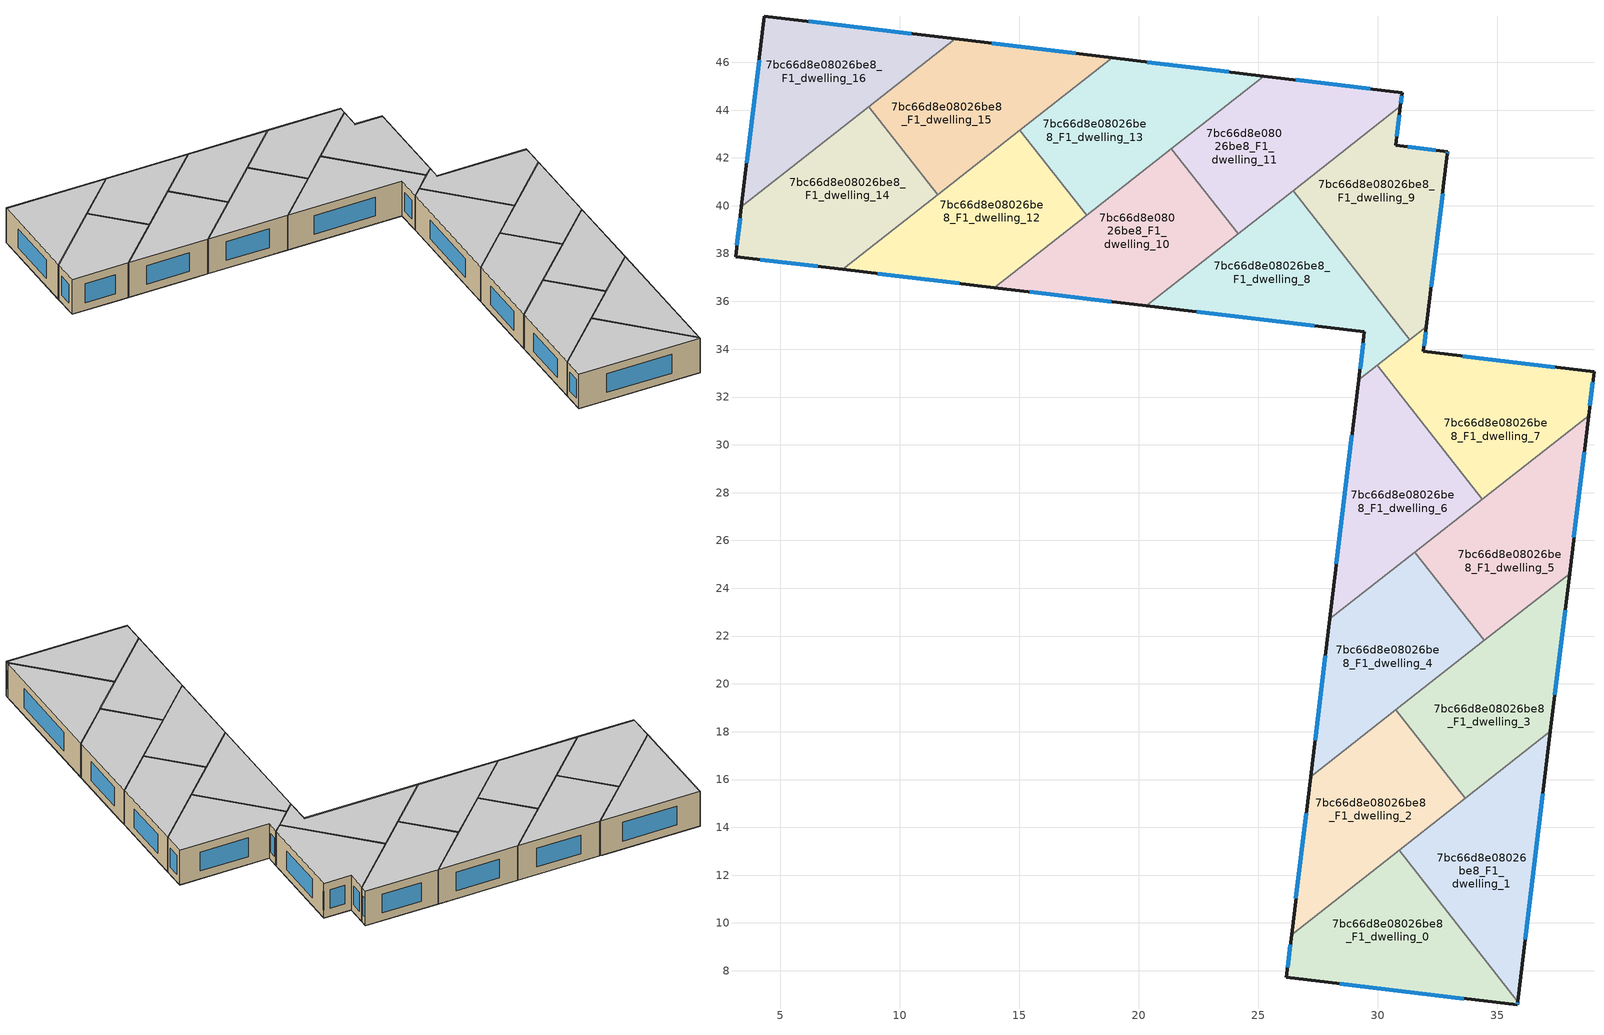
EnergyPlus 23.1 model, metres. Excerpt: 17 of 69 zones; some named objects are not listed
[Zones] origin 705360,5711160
7bc66d8e08026be8_F1_dwelling_0
 floor to 7bc66d8e08026be8_F0_dwelling_0 (EU_floor_Construction): 35.84,6.57 35.85,6.67 31.03,12.81 26.35,9.14 26.18,7.74 z3
 floor to 7bc66d8e08026be8_F0_dwelling_2 (EU_floor_Construction): 31.05,12.83 30.89,13.04 26.4,9.51 26.35,9.14 z3
 floor to 7bc66d8e08026be8_F0_dwelling_1 (EU_floor_Construction): 35.85,6.67 35.86,6.72 31.05,12.83 31.03,12.81 z3
 wall outside (EU_wall_Construction): 35.86,6.71 35.84,6.57 26.18,7.74 26.4,9.51 z3:6
 wall to 7bc66d8e08026be8_F1_dwelling_1 (EU_wall_Construction): 30.89,13.04 35.86,6.71 z3:6
 wall to 7bc66d8e08026be8_F1_dwelling_2 (EU_wall_Construction): 26.4,9.51 30.89,13.04 z3:6
 window (EU_Window_Construction): 35.85,6.68 35.84,6.6 / 33.6,6.84 28.42,7.47 / 26.23,8.15 26.35,9.1 z3.69:5.31
 ceiling to 7bc66d8e08026be8_F2_dwelling_0 (EU_floor_Construction): 30.89,13.04 35.86,6.71 35.84,6.57 26.18,7.74 26.4,9.51 z6
7bc66d8e08026be8_F1_dwelling_1
 floor to 7bc66d8e08026be8_F0_dwelling_1 (EU_floor_Construction): 35.86,6.72 37.18,17.64 31.05,12.83 z3
 floor to 7bc66d8e08026be8_F0_dwelling_3 (EU_floor_Construction): 37.18,17.64 37.22,18.01 33.35,14.97 33.51,14.77 z3
 floor to 7bc66d8e08026be8_F0_dwelling_2 (EU_floor_Construction): 33.51,14.77 33.35,14.97 30.89,13.04 31.05,12.83 z3
 wall outside (EU_wall_Construction): 37.22,18.01 35.86,6.71 z3:6
 wall to 7bc66d8e08026be8_F1_dwelling_3 (EU_wall_Construction): 33.66,15.21 37.22,18.01 z3:6
 wall to 7bc66d8e08026be8_F1_dwelling_2 (EU_wall_Construction): 30.89,13.04 33.66,15.21 z3:6
 window (EU_Window_Construction): 36.91,15.4 36.17,9.33 z3.69:5.31
 ceiling to 7bc66d8e08026be8_F2_dwelling_1 (EU_floor_Construction): 37.22,18.01 35.86,6.71 30.89,13.04 z6
7bc66d8e08026be8_F1_dwelling_10
 floor to 7bc66d8e08026be8_F0_dwelling_11 (EU_floor_Construction): 23.03,39.07 20.78,41.93 13.96,36.58 19.08,35.96 z3
 floor to 7bc66d8e08026be8_F0_dwelling_12 (EU_floor_Construction): 23.62,39.53 21.37,42.39 20.78,41.93 23.03,39.07 z3
 floor to 7bc66d8e08026be8_F0_dwelling_9 (EU_floor_Construction): 24.16,38.83 23.62,39.53 19.08,35.96 20.33,35.81 z3
 wall outside (EU_wall_Construction): 20.33,35.81 13.96,36.58 z3:6
 wall to 7bc66d8e08026be8_F1_dwelling_11 (EU_wall_Construction): 21.37,42.39 24.17,38.83 z3:6
 wall to 7bc66d8e08026be8_F1_dwelling_12 (EU_wall_Construction): 13.96,36.58 17.82,39.6 z3:6
 wall to 7bc66d8e08026be8_F1_dwelling_8 (EU_wall_Construction): 24.17,38.83 20.33,35.81 z3:6
 wall to 7bc66d8e08026be8_F1_dwelling_13 (EU_wall_Construction): 17.82,39.6 21.37,42.39 z3:6
 window (EU_Window_Construction): 18.86,35.99 15.44,36.4 z3.69:5.31
 ceiling to 7bc66d8e08026be8_F2_dwelling_10 (EU_floor_Construction): 21.37,42.39 24.17,38.83 20.33,35.81 13.96,36.58 z6
7bc66d8e08026be8_F1_dwelling_11
 floor to 7bc66d8e08026be8_F0_dwelling_12 (EU_floor_Construction): 30.34,44.81 25.23,45.42 21.37,42.39 23.62,39.53 z3
 floor to 7bc66d8e08026be8_F0_dwelling_10 (EU_floor_Construction): 30.95,44.15 31.02,44.73 30.34,44.81 25.66,41.13 26.2,40.43 z3
 floor to 7bc66d8e08026be8_F0_dwelling_9 (EU_floor_Construction): 26.2,40.43 25.66,41.13 23.62,39.53 24.16,38.83 z3
 wall outside (EU_wall_Construction): 25.23,45.42 31.02,44.73 30.95,44.15 z3:6
 wall to 7bc66d8e08026be8_F1_dwelling_13 (EU_wall_Construction): 21.37,42.39 25.23,45.42 z3:6
 wall to 7bc66d8e08026be8_F1_dwelling_9 (EU_wall_Construction): 30.95,44.15 26.46,40.63 z3:6
 wall to 7bc66d8e08026be8_F1_dwelling_8 (EU_wall_Construction): 26.46,40.63 24.16,38.83 z3:6
 window (EU_Window_Construction): 26.57,45.26 29.68,44.89 / 31,44.6 30.97,44.29 z3.69:5.31
 ceiling to 7bc66d8e08026be8_F2_dwelling_11 (EU_floor_Construction): 31.02,44.73 30.95,44.15 24.17,38.83 21.37,42.39 25.23,45.42 z6
7bc66d8e08026be8_F1_dwelling_12
 floor to 7bc66d8e08026be8_F0_dwelling_13 (EU_floor_Construction): 17.04,39.79 14.64,42.85 7.62,37.34 13.08,36.68 z3
 floor to 7bc66d8e08026be8_F0_dwelling_11 (EU_floor_Construction): 17.82,39.61 17.43,40.1 17.04,39.79 13.08,36.68 13.96,36.58 z3
 floor to 7bc66d8e08026be8_F0_dwelling_14 (EU_floor_Construction): 17.43,40.1 15.03,43.16 14.64,42.85 17.04,39.79 z3
 wall outside (EU_wall_Construction): 13.96,36.58 7.62,37.34 z3:6
 wall to 7bc66d8e08026be8_F1_dwelling_13 (EU_wall_Construction): 15.03,43.16 17.82,39.61 z3:6
 wall to 7bc66d8e08026be8_F1_dwelling_14 (EU_wall_Construction): 7.62,37.34 11.6,40.46 z3:6
 wall to 7bc66d8e08026be8_F1_dwelling_15 (EU_wall_Construction): 11.6,40.46 15.03,43.16 z3:6
 window (EU_Window_Construction): 12.5,36.75 9.09,37.16 z3.69:5.31
 ceiling to 7bc66d8e08026be8_F2_dwelling_12 (EU_floor_Construction): 15.03,43.16 17.82,39.61 13.96,36.58 7.62,37.34 z6
7bc66d8e08026be8_F1_dwelling_13
 floor to 7bc66d8e08026be8_F0_dwelling_14 (EU_floor_Construction): 24.35,45.53 18.89,46.19 15.03,43.16 17.43,40.1 z3
 floor to 7bc66d8e08026be8_F0_dwelling_12 (EU_floor_Construction): 25.23,45.42 24.35,45.53 20.4,42.42 20.78,41.93 z3
 floor to 7bc66d8e08026be8_F0_dwelling_11 (EU_floor_Construction): 20.78,41.93 20.4,42.42 17.43,40.1 17.82,39.61 z3
 wall outside (EU_wall_Construction): 18.89,46.19 25.23,45.42 z3:6
 wall to 7bc66d8e08026be8_F1_dwelling_15 (EU_wall_Construction): 15.03,43.16 18.89,46.19 z3:6
 window (EU_Window_Construction): 20.36,46.01 23.77,45.6 z3.69:5.31
 ceiling to 7bc66d8e08026be8_F2_dwelling_13 (EU_floor_Construction): 25.23,45.42 17.82,39.61 15.03,43.16 18.89,46.19 z6
7bc66d8e08026be8_F1_dwelling_14
 floor to 7bc66d8e08026be8_F0_dwelling_15 (EU_floor_Construction): 11.21,40.64 8.56,44.01 3.39,39.95 3.14,37.88 7.09,37.4 z3
 floor to 7bc66d8e08026be8_F0_dwelling_13 (EU_floor_Construction): 11.6,40.46 11.37,40.76 7.09,37.4 7.62,37.34 z3
 floor to 7bc66d8e08026be8_F0_dwelling_16 (EU_floor_Construction): 11.37,40.76 8.72,44.14 8.56,44.01 11.21,40.64 z3
 wall outside (EU_wall_Construction): 7.62,37.34 3.14,37.88 3.39,39.95 z3:6
 wall to 7bc66d8e08026be8_F1_dwelling_15 (EU_wall_Construction): 8.72,44.14 11.6,40.46 z3:6
 wall to 7bc66d8e08026be8_F1_dwelling_16 (EU_wall_Construction): 3.39,39.95 8.72,44.14 z3:6
 window (EU_Window_Construction): 3.19,38.36 3.33,39.47 / 6.58,37.46 4.17,37.75 z3.69:5.31
 ceiling to 7bc66d8e08026be8_F2_dwelling_14 (EU_floor_Construction): 8.72,44.14 11.6,40.46 7.62,37.34 3.14,37.88 3.39,39.95 z6
7bc66d8e08026be8_F1_dwelling_15
 floor to 7bc66d8e08026be8_F0_dwelling_16 (EU_floor_Construction): 18.36,46.25 12.34,46.97 8.72,44.14 11.37,40.76 z3
 floor to 7bc66d8e08026be8_F0_dwelling_14 (EU_floor_Construction): 18.89,46.19 18.36,46.25 14.41,43.14 14.64,42.85 z3
 floor to 7bc66d8e08026be8_F0_dwelling_13 (EU_floor_Construction): 14.64,42.85 14.41,43.14 11.37,40.76 11.6,40.46 z3
 wall outside (EU_wall_Construction): 12.34,46.97 18.89,46.19 z3:6
 wall to 7bc66d8e08026be8_F1_dwelling_16 (EU_wall_Construction): 8.72,44.14 12.34,46.97 z3:6
 window (EU_Window_Construction): 13.85,46.79 17.37,46.37 z3.69:5.31
 ceiling to 7bc66d8e08026be8_F2_dwelling_15 (EU_floor_Construction): 18.89,46.19 11.6,40.46 8.72,44.14 12.34,46.97 z6
7bc66d8e08026be8_F1_dwelling_16
 floor to 7bc66d8e08026be8_F0_dwelling_17 (EU_floor_Construction): 12.11,47 4.35,47.94 3.41,40.17 z3
 floor to 7bc66d8e08026be8_F0_dwelling_15 (EU_floor_Construction): 8.56,44.01 8.46,44.14 3.41,40.17 3.39,39.95 z3
 floor to 7bc66d8e08026be8_F0_dwelling_16 (EU_floor_Construction): 12.34,46.97 12.11,47 8.46,44.14 8.56,44.01 z3
 wall outside (EU_wall_Construction): 3.39,39.95 4.35,47.94 12.34,46.97 z3:6
 window (EU_Window_Construction): 3.61,41.8 4.13,46.09 / 6.2,47.71 10.49,47.2 z3.69:5.31
 ceiling to 7bc66d8e08026be8_F2_dwelling_16 (EU_floor_Construction): 12.34,46.97 3.39,39.95 4.35,47.94 z6
7bc66d8e08026be8_F1_dwelling_2
 floor to 7bc66d8e08026be8_F0_dwelling_2 (EU_floor_Construction): 33.35,14.97 30.77,18.26 27.11,15.38 26.4,9.51 z3
 floor to 7bc66d8e08026be8_F0_dwelling_4 (EU_floor_Construction): 31.08,18.5 30.76,18.91 27.19,16.11 27.11,15.38 z3
 floor to 7bc66d8e08026be8_F0_dwelling_3 (EU_floor_Construction): 33.66,15.21 31.08,18.5 30.77,18.26 33.35,14.97 z3
 wall outside (EU_wall_Construction): 26.4,9.51 27.19,16.11 z3:6
 wall to 7bc66d8e08026be8_F1_dwelling_3 (EU_wall_Construction): 30.76,18.91 33.66,15.21 z3:6
 wall to 7bc66d8e08026be8_F1_dwelling_4 (EU_wall_Construction): 27.19,16.11 30.76,18.91 z3:6
 window (EU_Window_Construction): 26.58,11.04 27.01,14.58 z3.69:5.31
 ceiling to 7bc66d8e08026be8_F2_dwelling_2 (EU_floor_Construction): 30.76,18.91 33.66,15.21 26.4,9.51 27.19,16.11 z6
7bc66d8e08026be8_F1_dwelling_3
 floor to 7bc66d8e08026be8_F0_dwelling_3 (EU_floor_Construction): 37.22,18.01 37.94,23.88 31.08,18.5 33.66,15.21 z3
 floor adiabatic (EU_floor_Construction): 37.94,23.88 38.02,24.61 33.95,21.41 34.27,21 z3
 floor to 7bc66d8e08026be8_F0_dwelling_4 (EU_floor_Construction): 34.27,21 33.95,21.41 30.76,18.91 31.08,18.5 z3
 wall outside (EU_wall_Construction): 38.02,24.62 37.22,18.01 z3:6
 wall to 7bc66d8e08026be8_F1_dwelling_5 (EU_wall_Construction): 34.46,21.82 38.02,24.62 z3:6
 wall to 7bc66d8e08026be8_F1_dwelling_4 (EU_wall_Construction): 30.76,18.91 34.46,21.82 z3:6
 window (EU_Window_Construction): 37.84,23.09 37.41,19.54 z3.69:5.31
 ceiling to 7bc66d8e08026be8_F2_dwelling_3 (EU_floor_Construction): 38.02,24.62 37.22,18.01 33.66,15.21 30.76,18.91 z6
7bc66d8e08026be8_F1_dwelling_4
 floor to 7bc66d8e08026be8_F0_dwelling_4 (EU_floor_Construction): 33.95,21.41 31.53,24.5 27.86,21.62 27.19,16.11 z3
 floor to 7bc66d8e08026be8_F0_dwelling_6 (EU_floor_Construction): 32.04,24.9 31.56,25.51 27.99,22.72 27.86,21.62 z3
 floor to 7bc66d8e08026be8_F0_dwelling_5 (EU_floor_Construction): 34.46,21.82 32.04,24.9 31.53,24.49 33.95,21.41 z3
 wall outside (EU_wall_Construction): 27.19,16.11 27.99,22.71 z3:6
 wall to 7bc66d8e08026be8_F1_dwelling_5 (EU_wall_Construction): 31.56,25.51 34.46,21.82 z3:6
 wall to 7bc66d8e08026be8_F1_dwelling_6 (EU_wall_Construction): 27.99,22.71 31.56,25.51 z3:6
 window (EU_Window_Construction): 27.38,17.64 27.81,21.19 z3.69:5.31
 ceiling to 7bc66d8e08026be8_F2_dwelling_4 (EU_floor_Construction): 31.56,25.51 34.46,21.82 27.19,16.11 27.99,22.71 z6
7bc66d8e08026be8_F1_dwelling_5
 floor to 7bc66d8e08026be8_F0_dwelling_5 (EU_floor_Construction): 38.02,24.61 38.69,30.12 32.04,24.9 34.46,21.82 z3
 floor to 7bc66d8e08026be8_F0_dwelling_7 (EU_floor_Construction): 38.69,30.12 38.82,31.22 34.1,27.51 34.58,26.89 z3
 floor to 7bc66d8e08026be8_F0_dwelling_6 (EU_floor_Construction): 34.58,26.89 34.1,27.51 31.56,25.51 32.04,24.9 z3
 wall outside (EU_wall_Construction): 38.82,31.22 38.02,24.62 z3:6
 wall to 7bc66d8e08026be8_F1_dwelling_7 (EU_wall_Construction): 34.37,27.72 38.82,31.22 z3:6
 wall to 7bc66d8e08026be8_F1_dwelling_6 (EU_wall_Construction): 31.56,25.51 34.37,27.72 z3:6
 window (EU_Window_Construction): 38.64,29.69 38.21,26.14 z3.69:5.31
 ceiling to 7bc66d8e08026be8_F2_dwelling_5 (EU_floor_Construction): 38.82,31.22 38.02,24.62 34.46,21.82 31.56,25.51 z6
7bc66d8e08026be8_F1_dwelling_6
 floor to 7bc66d8e08026be8_F0_dwelling_6 (EU_floor_Construction): 34.1,27.51 31.43,30.9 28.73,28.78 27.99,22.72 z3
 floor to 7bc66d8e08026be8_F0_dwelling_7 (EU_floor_Construction): 34.37,27.72 31.71,31.12 31.43,30.9 34.1,27.51 z3
 floor to 7bc66d8e08026be8_F0_dwelling_8 (EU_floor_Construction): 31.71,31.12 29.97,33.33 29.2,32.72 28.73,28.78 z3
 wall outside (EU_wall_Construction): 27.99,22.71 29.2,32.72 z3:6
 wall to 7bc66d8e08026be8_F1_dwelling_7 (EU_wall_Construction): 29.97,33.33 34.37,27.72 z3:6
 wall to 7bc66d8e08026be8_F1_dwelling_8 (EU_wall_Construction): 29.2,32.72 29.97,33.33 z3:6
 window (EU_Window_Construction): 28.27,25.03 28.92,30.41 z3.69:5.31
 ceiling to 7bc66d8e08026be8_F2_dwelling_6 (EU_floor_Construction): 29.97,33.33 34.37,27.72 27.99,22.71 29.2,32.72 z6
7bc66d8e08026be8_F1_dwelling_7
 floor to 7bc66d8e08026be8_F0_dwelling_7 (EU_floor_Construction): 38.82,31.22 39.05,33.05 34.81,33.56 31.71,31.12 34.37,27.72 z3
 floor to 7bc66d8e08026be8_F0_dwelling_8 (EU_floor_Construction): 34.81,33.56 31.91,33.91 32.04,34.95 29.97,33.33 31.71,31.12 z3
 wall outside (EU_wall_Construction): 32.04,34.95 31.91,33.91 39.05,33.05 38.82,31.22 z3:6
 wall to 7bc66d8e08026be8_F1_dwelling_9 (EU_wall_Construction): 31.34,34.4 32.04,34.95 z3:6
 wall to 7bc66d8e08026be8_F1_dwelling_8 (EU_wall_Construction): 29.97,33.33 31.34,34.4 z3:6
 window (EU_Window_Construction): 32.01,34.71 31.94,34.15 / 33.56,33.71 37.39,33.25 / 38.99,32.62 38.88,31.64 z3.69:5.31
 ceiling to 7bc66d8e08026be8_F2_dwelling_7 (EU_floor_Construction): 39.05,33.05 38.82,31.22 34.37,27.72 29.97,33.33 32.04,34.95 31.91,33.91 z6
7bc66d8e08026be8_F1_dwelling_8
 floor to 7bc66d8e08026be8_F0_dwelling_8 (EU_floor_Construction): 31.34,34.4 29.24,37.08 26.67,35.05 29.45,34.72 29.2,32.72 z3
 floor to 7bc66d8e08026be8_F0_dwelling_9 (EU_floor_Construction): 28.99,36.88 26.2,40.43 20.33,35.81 26.67,35.05 z3
 floor to 7bc66d8e08026be8_F0_dwelling_10 (EU_floor_Construction): 29.24,37.08 26.46,40.63 26.2,40.43 28.99,36.88 z3
 wall outside (EU_wall_Construction): 29.2,32.72 29.45,34.72 20.33,35.81 z3:6
 wall to 7bc66d8e08026be8_F1_dwelling_9 (EU_wall_Construction): 26.46,40.63 31.34,34.4 z3:6
 window (EU_Window_Construction): 27.34,34.97 22.44,35.56 / 29.26,33.19 29.39,34.26 z3.69:5.31
 ceiling to 7bc66d8e08026be8_F2_dwelling_8 (EU_floor_Construction): 26.46,40.63 31.34,34.4 29.2,32.72 29.45,34.72 20.33,35.81 z6
7bc66d8e08026be8_F1_dwelling_9
 floor to 7bc66d8e08026be8_F0_dwelling_10 (EU_floor_Construction): 32.62,39.73 32.92,42.17 32.93,42.27 30.76,42.54 30.95,44.15 26.46,40.63 29.24,37.08 z3
 floor to 7bc66d8e08026be8_F0_dwelling_8 (EU_floor_Construction): 32.04,34.95 32.62,39.73 29.24,37.08 31.34,34.4 z3
 wall outside (EU_wall_Construction): 30.95,44.15 30.76,42.54 32.93,42.27 32.92,42.17 32.04,34.95 z3:6
 window (EU_Window_Construction): 30.91,43.78 30.8,42.91 / 31.26,42.47 32.42,42.33 / 32.92,42.24 32.92,42.19 / 32.71,40.5 32.24,36.62 z3.69:5.31
 ceiling to 7bc66d8e08026be8_F2_dwelling_9 (EU_floor_Construction): 32.93,42.27 32.92,42.17 32.04,34.95 31.34,34.4 26.46,40.63 30.95,44.15 30.76,42.54 z6
[Building]
EU S2 Campaign: North Axis=0; Terrain=City; Solar Distribution=FullExterior
[Site:Location]
London: Latitude=51.5; Longitude=-0.5; Time Zone=0; Elevation=25
[SizingPeriod:WeatherFileDays]
AnnualSizingPeriod: Begin Month=1; Begin Day of Month=1; End Month=12; End Day of Month=31; Day of Week for Start Day=Monday; Use Weather File Daylight Saving Period=No; Use Weather File Rain and Snow Indicators=No
[MATERIAL]
EU_InternalMass_Material: Roughness=MediumRough; Thickness=0.1; Conductivity=1; Density=1800; Specific Heat=900; Thermal Absorptance=0.9; Solar Absorptance=0.7; Visible Absorptance=0.7
[MATERIAL:NOMASS] Roughness=MediumRough; Thermal Absorptance=0.9; Solar Absorptance=0.7; Visible Absorptance=0.7
Name | Thermal Resistance
EU_wall_NoMass | 0.635353
EU_floor_NoMass | 1.96382
[WINDOWMATERIAL:SIMPLEGLAZINGSYSTEM]
EU_Window_SimpleGlazing: UFactor=2.96269; Solar Heat Gain Coefficient=0.76; Visible Transmittance=0.76
[CONSTRUCTION]
EU_wall_Construction: EU_wall_NoMass
EU_floor_Construction: EU_floor_NoMass
EU_InternalMass_Construction: EU_InternalMass_Material
EU_Window_Construction: EU_Window_SimpleGlazing
[ZONE] Type=1; Multiplier=1; Ceiling Height=autocalculate; Floor Area=autocalculate; Part of Total Floor Area=Yes
Name | Volume
7bc66d8e08026be8_F1_dwelling_0 | 97.0789
7bc66d8e08026be8_F1_dwelling_1 | 97.1023
7bc66d8e08026be8_F1_dwelling_10 | 97.0942
7bc66d8e08026be8_F1_dwelling_11 | 97.092
7bc66d8e08026be8_F1_dwelling_12 | 97.0605
7bc66d8e08026be8_F1_dwelling_13 | 97.0759
7bc66d8e08026be8_F1_dwelling_14 | 97.0884
7bc66d8e08026be8_F1_dwelling_15 | 97.0898
7bc66d8e08026be8_F1_dwelling_16 | 97.0854
7bc66d8e08026be8_F1_dwelling_2 | 97.0876
7bc66d8e08026be8_F1_dwelling_3 | 97.073
7bc66d8e08026be8_F1_dwelling_4 | 97.0825
7bc66d8e08026be8_F1_dwelling_5 | 97.0752
7bc66d8e08026be8_F1_dwelling_6 | 97.1052
7bc66d8e08026be8_F1_dwelling_7 | 97.0847
7bc66d8e08026be8_F1_dwelling_8 | 97.0715
7bc66d8e08026be8_F1_dwelling_9 | 97.1104
[INTERNALMASS] Construction=EU_InternalMass_Construction
Name | Zone or ZoneList | Surface Area
7bc66d8e08026be8_F1_dwelling_0_EU_InternalMass | 7bc66d8e08026be8_F1_dwelling_0 | 32.3618
7bc66d8e08026be8_F1_dwelling_1_EU_InternalMass | 7bc66d8e08026be8_F1_dwelling_1 | 32.3655
7bc66d8e08026be8_F1_dwelling_2_EU_InternalMass | 7bc66d8e08026be8_F1_dwelling_2 | 32.3609
7bc66d8e08026be8_F1_dwelling_3_EU_InternalMass | 7bc66d8e08026be8_F1_dwelling_3 | 32.3578
7bc66d8e08026be8_F1_dwelling_4_EU_InternalMass | 7bc66d8e08026be8_F1_dwelling_4 | 32.3594
7bc66d8e08026be8_F1_dwelling_5_EU_InternalMass | 7bc66d8e08026be8_F1_dwelling_5 | 32.3583
7bc66d8e08026be8_F1_dwelling_6_EU_InternalMass | 7bc66d8e08026be8_F1_dwelling_6 | 32.3677
7bc66d8e08026be8_F1_dwelling_7_EU_InternalMass | 7bc66d8e08026be8_F1_dwelling_7 | 32.3613
7bc66d8e08026be8_F1_dwelling_8_EU_InternalMass | 7bc66d8e08026be8_F1_dwelling_8 | 32.3571
7bc66d8e08026be8_F1_dwelling_9_EU_InternalMass | 7bc66d8e08026be8_F1_dwelling_9 | 32.37
7bc66d8e08026be8_F1_dwelling_10_EU_InternalMass | 7bc66d8e08026be8_F1_dwelling_10 | 32.3647
7bc66d8e08026be8_F1_dwelling_11_EU_InternalMass | 7bc66d8e08026be8_F1_dwelling_11 | 32.3651
7bc66d8e08026be8_F1_dwelling_12_EU_InternalMass | 7bc66d8e08026be8_F1_dwelling_12 | 32.3533
7bc66d8e08026be8_F1_dwelling_13_EU_InternalMass | 7bc66d8e08026be8_F1_dwelling_13 | 32.3571
7bc66d8e08026be8_F1_dwelling_14_EU_InternalMass | 7bc66d8e08026be8_F1_dwelling_14 | 32.3624
7bc66d8e08026be8_F1_dwelling_15_EU_InternalMass | 7bc66d8e08026be8_F1_dwelling_15 | 32.3628
7bc66d8e08026be8_F1_dwelling_16_EU_InternalMass | 7bc66d8e08026be8_F1_dwelling_16 | 32.3618
[OTHEREQUIPMENT] Fuel Type=Electricity; Design Level Calculation Method=Watts/Area; Power per Zone Floor Area=1; Fraction Latent=0; Fraction Radiant=0; Fraction Lost=0; Carbon Dioxide Generation Rate=0; EndUse Subcategory=EU_Step8_InternalGains
Name | Zone or ZoneList or Space or SpaceList | Schedule
EU_Step8_InternalGain_7bc66d8e08026be8_F1_dwelling_0_f000 | 7bc66d8e08026be8_F1_dwelling_0 | EU_Step8_GainSchedule_7bc66d8e08026be8_F1_dwelling_0_f000
EU_Step8_InternalGain_7bc66d8e08026be8_F1_dwelling_1_f000 | 7bc66d8e08026be8_F1_dwelling_1 | EU_Step8_GainSchedule_7bc66d8e08026be8_F1_dwelling_1_f000
EU_Step8_InternalGain_7bc66d8e08026be8_F1_dwelling_2_f000 | 7bc66d8e08026be8_F1_dwelling_2 | EU_Step8_GainSchedule_7bc66d8e08026be8_F1_dwelling_2_f000
EU_Step8_InternalGain_7bc66d8e08026be8_F1_dwelling_3_f000 | 7bc66d8e08026be8_F1_dwelling_3 | EU_Step8_GainSchedule_7bc66d8e08026be8_F1_dwelling_3_f000
EU_Step8_InternalGain_7bc66d8e08026be8_F1_dwelling_4_f000 | 7bc66d8e08026be8_F1_dwelling_4 | EU_Step8_GainSchedule_7bc66d8e08026be8_F1_dwelling_4_f000
EU_Step8_InternalGain_7bc66d8e08026be8_F1_dwelling_5_f000 | 7bc66d8e08026be8_F1_dwelling_5 | EU_Step8_GainSchedule_7bc66d8e08026be8_F1_dwelling_5_f000
EU_Step8_InternalGain_7bc66d8e08026be8_F1_dwelling_6_f000 | 7bc66d8e08026be8_F1_dwelling_6 | EU_Step8_GainSchedule_7bc66d8e08026be8_F1_dwelling_6_f000
EU_Step8_InternalGain_7bc66d8e08026be8_F1_dwelling_7_f000 | 7bc66d8e08026be8_F1_dwelling_7 | EU_Step8_GainSchedule_7bc66d8e08026be8_F1_dwelling_7_f000
EU_Step8_InternalGain_7bc66d8e08026be8_F1_dwelling_8_f000 | 7bc66d8e08026be8_F1_dwelling_8 | EU_Step8_GainSchedule_7bc66d8e08026be8_F1_dwelling_8_f000
EU_Step8_InternalGain_7bc66d8e08026be8_F1_dwelling_9_f000 | 7bc66d8e08026be8_F1_dwelling_9 | EU_Step8_GainSchedule_7bc66d8e08026be8_F1_dwelling_9_f000
EU_Step8_InternalGain_7bc66d8e08026be8_F1_dwelling_10_f000 | 7bc66d8e08026be8_F1_dwelling_10 | EU_Step8_GainSchedule_7bc66d8e08026be8_F1_dwelling_10_f000
EU_Step8_InternalGain_7bc66d8e08026be8_F1_dwelling_11_f000 | 7bc66d8e08026be8_F1_dwelling_11 | EU_Step8_GainSchedule_7bc66d8e08026be8_F1_dwelling_11_f000
EU_Step8_InternalGain_7bc66d8e08026be8_F1_dwelling_12_f000 | 7bc66d8e08026be8_F1_dwelling_12 | EU_Step8_GainSchedule_7bc66d8e08026be8_F1_dwelling_12_f000
EU_Step8_InternalGain_7bc66d8e08026be8_F1_dwelling_13_f000 | 7bc66d8e08026be8_F1_dwelling_13 | EU_Step8_GainSchedule_7bc66d8e08026be8_F1_dwelling_13_f000
EU_Step8_InternalGain_7bc66d8e08026be8_F1_dwelling_14_f000 | 7bc66d8e08026be8_F1_dwelling_14 | EU_Step8_GainSchedule_7bc66d8e08026be8_F1_dwelling_14_f000
EU_Step8_InternalGain_7bc66d8e08026be8_F1_dwelling_15_f000 | 7bc66d8e08026be8_F1_dwelling_15 | EU_Step8_GainSchedule_7bc66d8e08026be8_F1_dwelling_15_f000
EU_Step8_InternalGain_7bc66d8e08026be8_F1_dwelling_16_f000 | 7bc66d8e08026be8_F1_dwelling_16 | EU_Step8_GainSchedule_7bc66d8e08026be8_F1_dwelling_16_f000
[ZONEVENTILATION:DESIGNFLOWRATE] Schedule=EU_AlwaysOn; Design Flow Rate Calculation Method=AirChanges/Hour; Air Changes per Hour=0.555504; Ventilation Type=Natural; Fan Pressure Rise=0; Fan Total Efficiency=1; Constant Term Coefficient=1; Temperature Term Coefficient=0; Velocity Term Coefficient=0; Velocity Squared Term Coefficient=0; Minimum Indoor Temperature=-100; Maximum Indoor Temperature=100; Delta Temperature=-100; Minimum Outdoor Temperature=-100; Maximum Outdoor Temperature=100; Maximum Wind Speed=40
Name | Zone or ZoneList or Space or SpaceList
EU_ConstantAir_7bc66d8e08026be8_F1_dwelling_0 | 7bc66d8e08026be8_F1_dwelling_0
EU_ConstantAir_7bc66d8e08026be8_F1_dwelling_1 | 7bc66d8e08026be8_F1_dwelling_1
EU_ConstantAir_7bc66d8e08026be8_F1_dwelling_2 | 7bc66d8e08026be8_F1_dwelling_2
EU_ConstantAir_7bc66d8e08026be8_F1_dwelling_3 | 7bc66d8e08026be8_F1_dwelling_3
EU_ConstantAir_7bc66d8e08026be8_F1_dwelling_4 | 7bc66d8e08026be8_F1_dwelling_4
EU_ConstantAir_7bc66d8e08026be8_F1_dwelling_5 | 7bc66d8e08026be8_F1_dwelling_5
EU_ConstantAir_7bc66d8e08026be8_F1_dwelling_6 | 7bc66d8e08026be8_F1_dwelling_6
EU_ConstantAir_7bc66d8e08026be8_F1_dwelling_7 | 7bc66d8e08026be8_F1_dwelling_7
EU_ConstantAir_7bc66d8e08026be8_F1_dwelling_8 | 7bc66d8e08026be8_F1_dwelling_8
EU_ConstantAir_7bc66d8e08026be8_F1_dwelling_9 | 7bc66d8e08026be8_F1_dwelling_9
EU_ConstantAir_7bc66d8e08026be8_F1_dwelling_10 | 7bc66d8e08026be8_F1_dwelling_10
EU_ConstantAir_7bc66d8e08026be8_F1_dwelling_11 | 7bc66d8e08026be8_F1_dwelling_11
EU_ConstantAir_7bc66d8e08026be8_F1_dwelling_12 | 7bc66d8e08026be8_F1_dwelling_12
EU_ConstantAir_7bc66d8e08026be8_F1_dwelling_13 | 7bc66d8e08026be8_F1_dwelling_13
EU_ConstantAir_7bc66d8e08026be8_F1_dwelling_14 | 7bc66d8e08026be8_F1_dwelling_14
EU_ConstantAir_7bc66d8e08026be8_F1_dwelling_15 | 7bc66d8e08026be8_F1_dwelling_15
EU_ConstantAir_7bc66d8e08026be8_F1_dwelling_16 | 7bc66d8e08026be8_F1_dwelling_16
[HVACTEMPLATE:ZONE:IDEALLOADSAIRSYSTEM] System Availability Schedule=EU_AlwaysOn; Maximum Heating Supply Air Temperature=50; Minimum Cooling Supply Air Temperature=13; Maximum Heating Supply Air Humidity Ratio=0.0156; Minimum Cooling Supply Air Humidity Ratio=0.0077; Heating Limit=NoLimit; Cooling Limit=NoLimit; Heating Availability Schedule=EU_AlwaysOn; Cooling Availability Schedule=EU_CoolingOff; Dehumidification Control Type=ConstantSensibleHeatRatio; Cooling Sensible Heat Ratio=0.7; Dehumidification Setpoint=60; Humidification Control Type=None; Humidification Setpoint=30; Outdoor Air Method=None; Outdoor Air Flow Rate per Person=0.00944; Outdoor Air Flow Rate per Zone Floor Area=0; Outdoor Air Flow Rate per Zone=0; Demand Controlled Ventilation Type=None; Outdoor Air Economizer Type=NoEconomizer; Heat Recovery Type=None; Sensible Heat Recovery Effectiveness=0.7; Latent Heat Recovery Effectiveness=0.65
Name | Template Thermostat
7bc66d8e08026be8_F1_dwelling_0 | EU_HeatOnly_7bc66d8e08026be8_F1_dwelling_0
7bc66d8e08026be8_F1_dwelling_1 | EU_HeatOnly_7bc66d8e08026be8_F1_dwelling_1
7bc66d8e08026be8_F1_dwelling_2 | EU_HeatOnly_7bc66d8e08026be8_F1_dwelling_2
7bc66d8e08026be8_F1_dwelling_3 | EU_HeatOnly_7bc66d8e08026be8_F1_dwelling_3
7bc66d8e08026be8_F1_dwelling_4 | EU_HeatOnly_7bc66d8e08026be8_F1_dwelling_4
7bc66d8e08026be8_F1_dwelling_5 | EU_HeatOnly_7bc66d8e08026be8_F1_dwelling_5
7bc66d8e08026be8_F1_dwelling_6 | EU_HeatOnly_7bc66d8e08026be8_F1_dwelling_6
7bc66d8e08026be8_F1_dwelling_7 | EU_HeatOnly_7bc66d8e08026be8_F1_dwelling_7
7bc66d8e08026be8_F1_dwelling_8 | EU_HeatOnly_7bc66d8e08026be8_F1_dwelling_8
7bc66d8e08026be8_F1_dwelling_9 | EU_HeatOnly_7bc66d8e08026be8_F1_dwelling_9
7bc66d8e08026be8_F1_dwelling_10 | EU_HeatOnly_7bc66d8e08026be8_F1_dwelling_10
7bc66d8e08026be8_F1_dwelling_11 | EU_HeatOnly_7bc66d8e08026be8_F1_dwelling_11
7bc66d8e08026be8_F1_dwelling_12 | EU_HeatOnly_7bc66d8e08026be8_F1_dwelling_12
7bc66d8e08026be8_F1_dwelling_13 | EU_HeatOnly_7bc66d8e08026be8_F1_dwelling_13
7bc66d8e08026be8_F1_dwelling_14 | EU_HeatOnly_7bc66d8e08026be8_F1_dwelling_14
7bc66d8e08026be8_F1_dwelling_15 | EU_HeatOnly_7bc66d8e08026be8_F1_dwelling_15
7bc66d8e08026be8_F1_dwelling_16 | EU_HeatOnly_7bc66d8e08026be8_F1_dwelling_16
[SIZING:ZONE] Zone Cooling Design Supply Air Temperature Input Method=SupplyAirTemperature; Zone Cooling Design Supply Air Temperature=13; Zone Heating Design Supply Air Temperature Input Method=SupplyAirTemperature; Zone Heating Design Supply Air Temperature=50; Zone Cooling Design Supply Air Humidity Ratio=0.008; Zone Heating Design Supply Air Humidity Ratio=0.008; Cooling Design Air Flow Method=DesignDay; Cooling Design Air Flow Rate=0; Cooling Minimum Air Flow per Zone Floor Area=0.000762; Cooling Minimum Air Flow=0; Cooling Minimum Air Flow Fraction=0.2; Heating Design Air Flow Method=DesignDay; Heating Design Air Flow Rate=0; Heating Maximum Air Flow per Zone Floor Area=0.002032; Heating Maximum Air Flow=0.141576; Heating Maximum Air Flow Fraction=0.3; Account for Dedicated Outdoor Air System=No; Dedicated Outdoor Air System Control Strategy=NeutralSupplyAir; Dedicated Outdoor Air Low Setpoint Temperature for Design=autosize; Dedicated Outdoor Air High Setpoint Temperature for Design=autosize; Zone Load Sizing Method=Sensible Load Only No Latent Load; Zone Latent Cooling Design Supply Air Humidity Ratio Input Method=HumidityRatioDifference; Zone Cooling Design Supply Air Humidity Ratio Difference=0.005; Zone Latent Heating Design Supply Air Humidity Ratio Input Method=HumidityRatioDifference; Zone Humidification Design Supply Air Humidity Ratio Difference=0.005
7bc66d8e08026be8_F1_dwelling_0; 7bc66d8e08026be8_F1_dwelling_1; 7bc66d8e08026be8_F1_dwelling_2; 7bc66d8e08026be8_F1_dwelling_3; 7bc66d8e08026be8_F1_dwelling_4; 7bc66d8e08026be8_F1_dwelling_5; 7bc66d8e08026be8_F1_dwelling_6; 7bc66d8e08026be8_F1_dwelling_7; 7bc66d8e08026be8_F1_dwelling_8; 7bc66d8e08026be8_F1_dwelling_9; 7bc66d8e08026be8_F1_dwelling_10; 7bc66d8e08026be8_F1_dwelling_11; 7bc66d8e08026be8_F1_dwelling_12; 7bc66d8e08026be8_F1_dwelling_13; 7bc66d8e08026be8_F1_dwelling_14; 7bc66d8e08026be8_F1_dwelling_15; 7bc66d8e08026be8_F1_dwelling_16
[SCHEDULE:CONSTANT]
Name | Hourly Value
EU_AlwaysOn | 1
EU_CoolingOff | 0
[SCHEDULE:FILE] Column Number=1; Rows to Skip at Top=0; Number of Hours of Data=8760; Column Separator=Comma; Interpolate to Timestep=No; Minutes per Item=60; Adjust Schedule for Daylight Savings=Yes
Name | File
EU_Step8_GainSchedule_7bc66d8e08026be8_F1_dwelling_0_f000 | ../../schedules/7bc66d8e08026be8/7bc66d8e08026be8_F1_dwelling_0_f000_gain.csv
EU_Step8_GainSchedule_7bc66d8e08026be8_F1_dwelling_1_f000 | ../../schedules/7bc66d8e08026be8/7bc66d8e08026be8_F1_dwelling_1_f000_gain.csv
EU_Step8_GainSchedule_7bc66d8e08026be8_F1_dwelling_2_f000 | ../../schedules/7bc66d8e08026be8/7bc66d8e08026be8_F1_dwelling_2_f000_gain.csv
EU_Step8_GainSchedule_7bc66d8e08026be8_F1_dwelling_3_f000 | ../../schedules/7bc66d8e08026be8/7bc66d8e08026be8_F1_dwelling_3_f000_gain.csv
EU_Step8_GainSchedule_7bc66d8e08026be8_F1_dwelling_4_f000 | ../../schedules/7bc66d8e08026be8/7bc66d8e08026be8_F1_dwelling_4_f000_gain.csv
EU_Step8_GainSchedule_7bc66d8e08026be8_F1_dwelling_5_f000 | ../../schedules/7bc66d8e08026be8/7bc66d8e08026be8_F1_dwelling_5_f000_gain.csv
EU_Step8_GainSchedule_7bc66d8e08026be8_F1_dwelling_6_f000 | ../../schedules/7bc66d8e08026be8/7bc66d8e08026be8_F1_dwelling_6_f000_gain.csv
EU_Step8_GainSchedule_7bc66d8e08026be8_F1_dwelling_7_f000 | ../../schedules/7bc66d8e08026be8/7bc66d8e08026be8_F1_dwelling_7_f000_gain.csv
EU_Step8_GainSchedule_7bc66d8e08026be8_F1_dwelling_8_f000 | ../../schedules/7bc66d8e08026be8/7bc66d8e08026be8_F1_dwelling_8_f000_gain.csv
EU_Step8_GainSchedule_7bc66d8e08026be8_F1_dwelling_9_f000 | ../../schedules/7bc66d8e08026be8/7bc66d8e08026be8_F1_dwelling_9_f000_gain.csv
EU_Step8_GainSchedule_7bc66d8e08026be8_F1_dwelling_10_f000 | ../../schedules/7bc66d8e08026be8/7bc66d8e08026be8_F1_dwelling_10_f000_gain.csv
EU_Step8_GainSchedule_7bc66d8e08026be8_F1_dwelling_11_f000 | ../../schedules/7bc66d8e08026be8/7bc66d8e08026be8_F1_dwelling_11_f000_gain.csv
EU_Step8_GainSchedule_7bc66d8e08026be8_F1_dwelling_12_f000 | ../../schedules/7bc66d8e08026be8/7bc66d8e08026be8_F1_dwelling_12_f000_gain.csv
EU_Step8_GainSchedule_7bc66d8e08026be8_F1_dwelling_13_f000 | ../../schedules/7bc66d8e08026be8/7bc66d8e08026be8_F1_dwelling_13_f000_gain.csv
EU_Step8_GainSchedule_7bc66d8e08026be8_F1_dwelling_14_f000 | ../../schedules/7bc66d8e08026be8/7bc66d8e08026be8_F1_dwelling_14_f000_gain.csv
EU_Step8_GainSchedule_7bc66d8e08026be8_F1_dwelling_15_f000 | ../../schedules/7bc66d8e08026be8/7bc66d8e08026be8_F1_dwelling_15_f000_gain.csv
EU_Step8_GainSchedule_7bc66d8e08026be8_F1_dwelling_16_f000 | ../../schedules/7bc66d8e08026be8/7bc66d8e08026be8_F1_dwelling_16_f000_gain.csv
